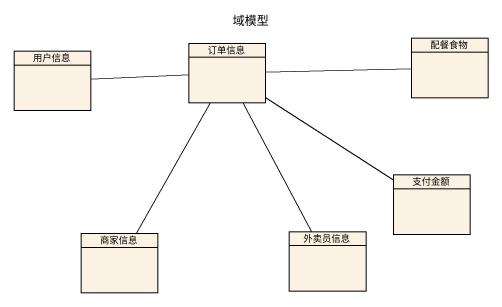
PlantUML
@startuml
title 域模型
hide circle
hide empty members
class 用户信息
class 订单信息
class 配餐食物
class 支付金额
class 商家信息
class 外卖员信息
订单信息 -left- 用户信息
订单信息 -right- 配餐食物
订单信息 -- 支付金额
订单信息 -- 商家信息
订单信息 -- 外卖员信息
@enduml
